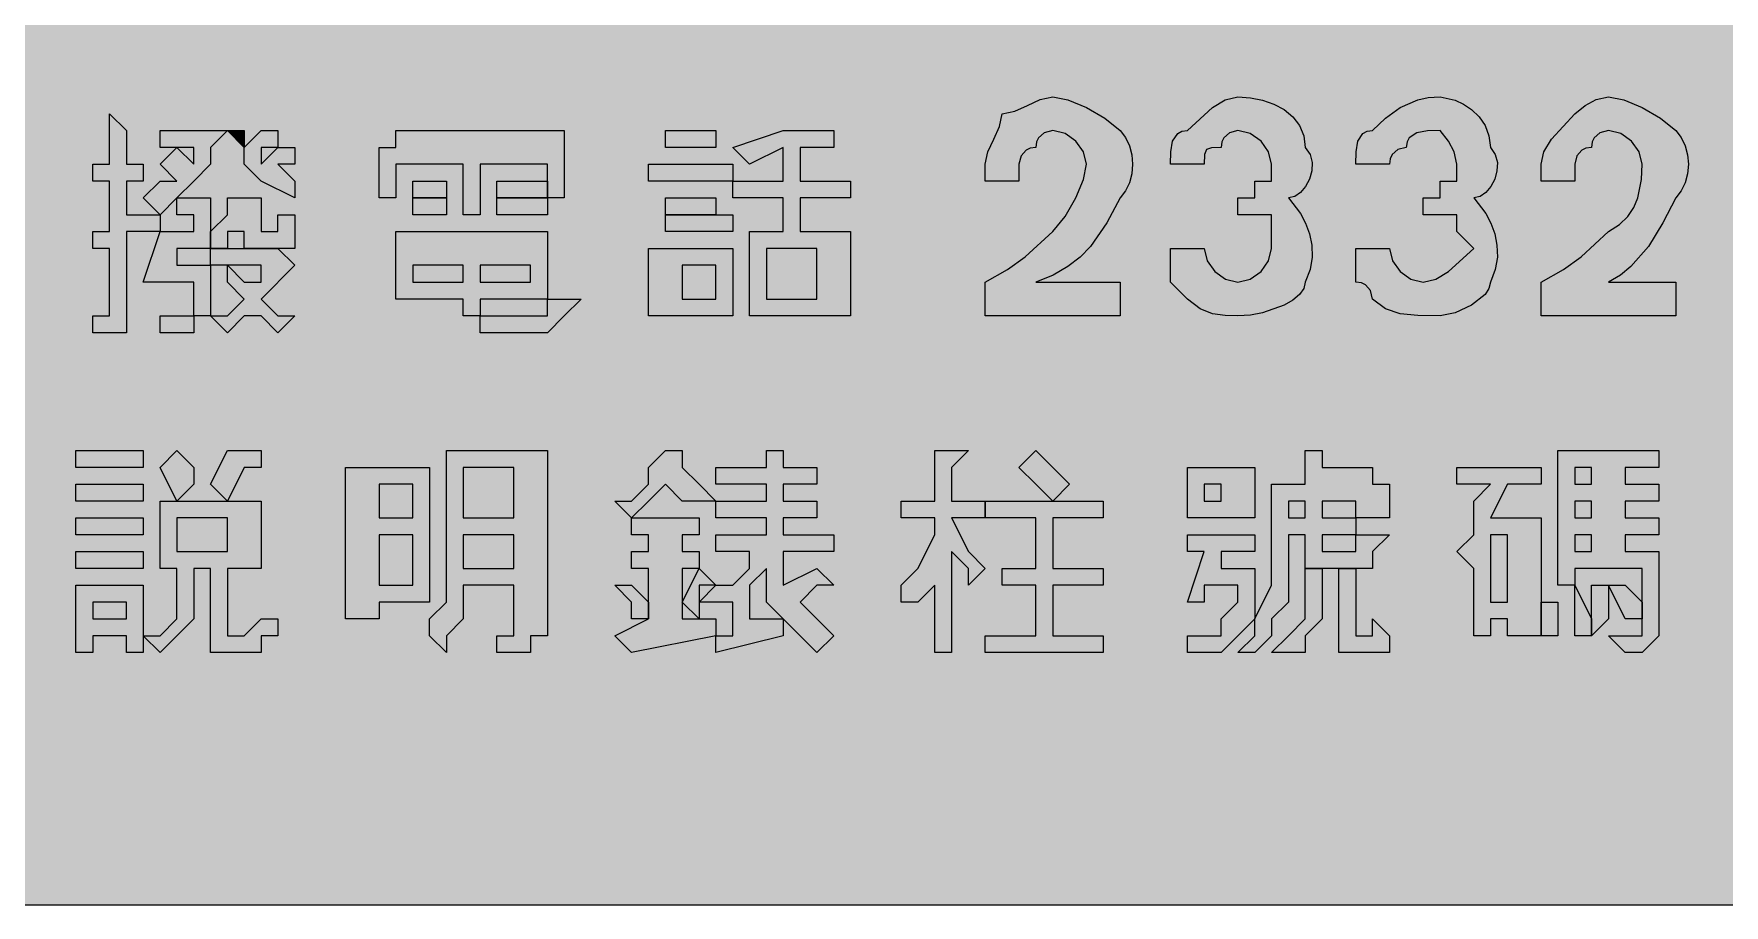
# Model space of a CAD drawing. Header units: metres. Extents: x 10 to 558, y 11 to 259.
# Drawn here: x 244.3 to 364.8, y 11 to 73.1 of the extents above; entities that cross this region are included whole.
import ezdxf

# ---------------------------------------------------------------- set-up
doc = ezdxf.new("R2010")
doc.units = ezdxf.units.M
doc.layers.add('FILL_BLUE_0000FF', color=7, linetype='Continuous', true_color=0x0000ff)
doc.layers.add('FILL_WHITE_FFFFFF', color=7, linetype='Continuous', true_color=0xffffff)

msp = doc.modelspace()

# ---------------------------------------------------------------- hatches: boundary and pattern name
at = {"layer": 'FILL_BLUE_0000FF', "true_color": 0x0000ff}
h = msp.add_hatch(color=7, dxfattribs=at)
h.dxf.hatch_style = 1
h.paths.add_polyline_path([(551.8, 259.39), (552.54, 259.23), (553.8, 258.69), (554.83, 257.92), (555.75, 257.04), (556.54, 256.54), (557.14, 255.95), (557.56, 255.31), (557.85, 254.64), (558.11, 253.33), (558.15, 252.24), (558.15, 18.24), (558.15, 15.84), (557.44, 14.96), (556.95, 14.19), (556.46, 13.65), (556.15, 13.49), (555.75, 13.44), (555.3, 12.65), (554.83, 12.05), (554.34, 11.63), (553.8, 11.34), (552.54, 11.08), (550.95, 11.04), (16.95, 11.04), (13.35, 11.04), (13.3, 11.44), (13.14, 11.75), (12.6, 12.24), (11.83, 12.73), (10.95, 13.44), (10.26, 14.36), (9.9, 15.39), (9.77, 16.65), (9.75, 18.24), (9.75, 252.24), (9.75, 254.64), (9.8, 255.04), (9.94, 255.35), (10.35, 255.84), (10.76, 256.33), (10.9, 256.64), (10.95, 257.04), (11.83, 257.23), (12.6, 257.64), (13.35, 258.24), (14.25, 258.43), (15.15, 258.84), (16.05, 259.25), (16.95, 259.44), (550.95, 259.44), (551.8, 259.39)])
at = {"layer": 'FILL_WHITE_FFFFFF', "true_color": 0xffffff}
h = msp.add_hatch(color=7, dxfattribs=at)
h.dxf.hatch_style = 1
h.paths.add_polyline_path([(312.15, 62.64), (312.15, 63.84), (312.34, 64.74), (312.75, 65.64), (313.16, 66.54), (313.35, 67.44), (314.25, 67.63), (315.15, 68.04), (316.05, 68.45), (316.95, 68.64), (318.04, 68.43), (319.35, 67.89), (320.66, 67.12), (321.75, 66.24), (322.14, 65.74), (322.42, 65.15), (322.59, 64.51), (322.65, 63.84), (322.59, 63.17), (322.42, 62.53), (322.14, 61.94), (321.75, 61.44), (320.81, 59.66), (319.65, 57.99), (318.91, 57.23), (318.04, 56.55), (316.99, 55.94), (315.75, 55.44), (321.75, 55.44), (321.75, 53.04), (312.15, 53.04), (312.15, 55.44), (313.74, 56.34), (315, 57.24), (316.95, 59.04), (317.83, 60.13), (318.6, 61.44), (319.14, 62.75), (319.35, 63.84), (319.14, 64.72), (318.6, 65.49), (317.83, 66.03), (316.95, 66.24), (316.35, 66.09), (315.94, 65.73), (315.8, 65.44), (315.75, 65.04), (315.35, 64.99), (315.06, 64.85), (314.7, 64.44), (314.55, 63.84), (314.55, 62.64), (312.15, 62.64)])
h = msp.add_hatch(color=7, dxfattribs=at)
h.dxf.hatch_style = 1
h.paths.add_polyline_path([(332.55, 59.04), (332.55, 60.24), (331.35, 60.24), (330.15, 60.24), (330.15, 61.44), (331.35, 61.44), (331.35, 62.64), (332.55, 62.64), (332.55, 63.84), (332.34, 64.72), (331.8, 65.49), (331.03, 66.03), (330.15, 66.24), (329.55, 66.09), (329.14, 65.73), (329, 65.44), (328.95, 65.04), (328.26, 65.02), (327.9, 64.89), (327.77, 64.53), (327.75, 63.84), (325.35, 63.84), (325.37, 64.72), (325.5, 65.49), (325.86, 66.03), (326.15, 66.19), (326.55, 66.24), (328.35, 67.89), (329.25, 68.43), (330.15, 68.64), (331.05, 68.58), (331.91, 68.41), (332.72, 68.13), (333.45, 67.74), (334.06, 67.23), (334.54, 66.61), (334.84, 65.88), (334.95, 65.04), (335.29, 64.54), (335.44, 63.97), (335.41, 63.37), (335.25, 62.79), (334.97, 62.26), (334.61, 61.83), (334.2, 61.55), (333.75, 61.44), (334.61, 60.33), (334.97, 59.65), (335.25, 58.89), (335.41, 58.08), (335.44, 57.22), (335.29, 56.34), (334.95, 55.44), (334.84, 54.99), (334.54, 54.56), (334.06, 54.15), (333.45, 53.79), (331.91, 53.25), (331.05, 53.09), (330.15, 53.04), (329.25, 53.06), (328.35, 53.19), (327.45, 53.55), (326.55, 54.24), (325.35, 55.44), (325.35, 57.84), (327.75, 57.84), (327.96, 56.96), (328.5, 56.19), (329.27, 55.65), (330.15, 55.44), (331.03, 55.65), (331.8, 56.19), (332.34, 56.96), (332.55, 57.84), (332.55, 59.04)])
h = msp.add_hatch(color=7, dxfattribs=at)
h.dxf.hatch_style = 1
h.paths.add_polyline_path([(345.75, 59.04), (345.75, 60.24), (344.55, 60.24), (343.35, 60.24), (343.35, 61.44), (344.55, 61.44), (344.55, 62.64), (345.75, 62.64), (345.75, 63.84), (345.56, 64.72), (345.15, 65.49), (344.55, 66.24), (343.67, 66.22), (342.9, 66.09), (342.36, 65.73), (342.2, 65.44), (342.15, 65.04), (341.55, 64.89), (341.14, 64.53), (341, 64.24), (340.95, 63.84), (338.55, 63.84), (338.57, 64.72), (338.7, 65.49), (339.06, 66.03), (339.35, 66.19), (339.75, 66.24), (340.67, 67.12), (341.7, 67.89), (342.96, 68.43), (343.7, 68.59), (344.55, 68.64), (345.62, 68.41), (346.22, 68.13), (346.8, 67.74), (347.33, 67.23), (347.76, 66.61), (348.04, 65.88), (348.15, 65.04), (348.49, 64.54), (348.64, 63.97), (348.61, 63.37), (348.45, 62.79), (348.17, 62.26), (347.81, 61.83), (347.4, 61.55), (346.95, 61.44), (347.81, 60.33), (348.17, 59.65), (348.45, 58.89), (348.61, 58.08), (348.64, 57.22), (348.49, 56.34), (348.15, 55.44), (348.04, 54.99), (347.76, 54.56), (346.8, 53.79), (345.62, 53.25), (344.55, 53.04), (342.96, 53.06), (341.7, 53.19), (340.67, 53.55), (339.75, 54.24), (339.6, 54.84), (339.24, 55.25), (338.95, 55.39), (338.55, 55.44), (338.55, 57.84), (340.95, 57.84), (341.16, 56.96), (341.7, 56.19), (342.47, 55.65), (343.35, 55.44), (344.25, 55.65), (345.15, 56.19), (346.95, 57.84), (345.75, 59.04)])
h = msp.add_hatch(color=7, dxfattribs=at)
h.dxf.hatch_style = 1
h.paths.add_polyline_path([(351.75, 62.64), (351.75, 63.84), (351.96, 64.74), (352.5, 65.64), (354.15, 67.44), (354.9, 68.04), (355.67, 68.45), (356.55, 68.64), (357.64, 68.43), (358.95, 67.89), (360.26, 67.12), (361.35, 66.24), (361.74, 65.74), (362.02, 65.15), (362.19, 64.51), (362.25, 63.84), (362.19, 63.17), (362.02, 62.53), (361.74, 61.94), (361.35, 61.44), (360.43, 59.66), (359.4, 57.99), (358.14, 56.55), (357.4, 55.94), (356.55, 55.44), (361.35, 55.44), (361.35, 53.04), (351.75, 53.04), (351.75, 55.44), (353.34, 56.34), (354.6, 57.24), (356.55, 59.04), (357.34, 59.54), (357.94, 60.13), (358.36, 60.77), (358.65, 61.44), (358.91, 62.75), (358.95, 63.84), (358.74, 64.72), (358.2, 65.49), (357.43, 66.03), (356.55, 66.24), (355.95, 66.09), (355.54, 65.73), (355.4, 65.44), (355.35, 65.04), (354.95, 64.99), (354.66, 64.85), (354.3, 64.44), (354.15, 63.84), (354.15, 62.64), (351.75, 62.64)])
h = msp.add_hatch(color=7, dxfattribs=at)
h.dxf.hatch_style = 1
h.paths.add_polyline_path([(249.75, 59.04), (249.75, 62.64), (248.55, 62.64), (248.55, 63.84), (249.75, 63.84), (249.75, 67.44), (250.95, 66.24), (250.95, 63.84), (252.15, 63.84), (252.15, 62.64), (250.95, 62.64), (250.95, 60.24), (253.35, 60.24), (253.35, 59.04), (250.95, 59.04), (250.95, 54.24), (250.95, 53.04), (250.95, 51.84), (249.75, 51.84), (248.55, 51.84), (248.55, 53.04), (249.75, 53.04), (249.75, 54.24), (249.75, 57.84), (248.55, 57.84), (248.55, 59.04), (249.75, 59.04)])
h = msp.add_hatch(color=7, dxfattribs=at)
h.dxf.hatch_style = 1
h.paths.add_polyline_path([(258.15, 66.24), (256.95, 65.04), (256.95, 63.84), (255.75, 62.64), (254.55, 61.44), (253.35, 60.24), (252.15, 61.44), (253.35, 62.64), (254.55, 62.64), (253.35, 63.84), (254.55, 65.04), (253.35, 65.04), (253.35, 66.24), (256.95, 66.24), (258.15, 66.24)])
h.paths.add_polyline_path([(255.75, 63.84), (255.75, 65.04), (254.55, 65.04), (255.75, 63.84)], flags=16)
h = msp.add_hatch(color=7, dxfattribs=at)
h.dxf.hatch_style = 1
h.paths.add_polyline_path([(259.35, 65.04), (258.15, 66.24), (259.35, 66.24), (259.35, 65.04)])
h = msp.add_hatch(color=7, dxfattribs=at)
h.dxf.hatch_style = 1
h.paths.add_polyline_path([(261.75, 63.84), (262.95, 62.64), (262.95, 61.44), (260.55, 62.64), (259.35, 63.84), (259.35, 65.04), (260.55, 66.24), (261.75, 66.24), (261.75, 65.04), (262.95, 65.04), (262.95, 63.84), (261.75, 63.84)])
h.paths.add_polyline_path([(260.55, 65.04), (260.55, 63.84), (261.75, 65.04), (260.55, 65.04)], flags=16)
h = msp.add_hatch(color=7, dxfattribs=at)
h.dxf.hatch_style = 1
h.paths.add_polyline_path([(282.15, 66.24), (282.15, 65.04), (282.15, 61.44), (280.95, 61.44), (280.95, 63.84), (276.15, 63.84), (276.15, 60.24), (274.95, 60.24), (274.95, 63.84), (270.15, 63.84), (270.15, 61.44), (268.95, 61.44), (268.95, 65.04), (270.15, 65.04), (270.15, 66.24), (282.15, 66.24)])
h = msp.add_hatch(color=7, dxfattribs=at)
h.dxf.hatch_style = 1
h.paths.add_polyline_path([(292.95, 66.24), (292.95, 65.04), (289.35, 65.04), (289.35, 66.24), (292.95, 66.24)])
h = msp.add_hatch(color=7, dxfattribs=at)
h.dxf.hatch_style = 1
h.paths.add_polyline_path([(301.35, 66.24), (301.35, 65.04), (300.15, 65.04), (298.95, 65.04), (298.95, 62.64), (302.55, 62.64), (302.55, 61.44), (298.95, 61.44), (298.95, 59.04), (302.55, 59.04), (302.55, 53.04), (300.15, 53.04), (296.55, 53.04), (295.35, 53.04), (295.35, 59.04), (297.75, 59.04), (297.75, 61.44), (294.15, 61.44), (294.15, 62.64), (297.75, 62.64), (297.75, 65.04), (295.35, 63.84), (294.15, 65.04), (297.75, 66.24), (301.35, 66.24)])
h.paths.add_polyline_path([(300.15, 57.84), (296.55, 57.84), (296.55, 54.24), (300.15, 54.24), (300.15, 57.84)], flags=16)
h = msp.add_hatch(color=7, dxfattribs=at)
h.dxf.hatch_style = 1
h.paths.add_polyline_path([(294.15, 63.84), (294.15, 62.64), (288.15, 62.64), (288.15, 63.84), (294.15, 63.84)])
h = msp.add_hatch(color=7, dxfattribs=at)
h.dxf.hatch_style = 1
h.paths.add_polyline_path([(273.75, 62.64), (273.75, 61.44), (271.35, 61.44), (271.35, 62.64), (273.75, 62.64)])
h = msp.add_hatch(color=7, dxfattribs=at)
h.dxf.hatch_style = 1
h.paths.add_polyline_path([(280.95, 62.64), (280.95, 61.44), (277.35, 61.44), (277.35, 62.64), (280.95, 62.64)])
h = msp.add_hatch(color=7, dxfattribs=at)
h.dxf.hatch_style = 1
h.paths.add_polyline_path([(252.15, 55.44), (253.35, 59.04), (255.75, 59.04), (255.75, 60.24), (254.55, 60.24), (254.55, 61.44), (256.95, 61.44), (256.95, 57.84), (254.55, 57.84), (254.55, 56.64), (256.95, 56.64), (256.95, 54.24), (256.95, 53.04), (255.75, 53.04), (255.75, 54.24), (255.75, 55.44), (253.35, 55.44), (252.15, 55.44)])
h = msp.add_hatch(color=7, dxfattribs=at)
h.dxf.hatch_style = 1
h.paths.add_polyline_path([(256.95, 57.84), (256.95, 59.04), (258.15, 60.24), (258.15, 61.44), (259.35, 61.44), (260.55, 61.44), (260.55, 59.04), (261.75, 59.04), (261.75, 60.24), (262.95, 60.24), (262.95, 59.04), (262.95, 57.84), (261.75, 57.84), (260.55, 57.84), (259.35, 57.84), (259.35, 59.04), (258.15, 59.04), (258.15, 57.84), (256.95, 57.84)])
h = msp.add_hatch(color=7, dxfattribs=at)
h.dxf.hatch_style = 1
h.paths.add_polyline_path([(273.75, 61.44), (273.75, 60.24), (271.35, 60.24), (271.35, 61.44), (273.75, 61.44)])
h = msp.add_hatch(color=7, dxfattribs=at)
h.dxf.hatch_style = 1
h.paths.add_polyline_path([(280.95, 61.44), (280.95, 60.24), (277.35, 60.24), (277.35, 61.44), (280.95, 61.44)])
h = msp.add_hatch(color=7, dxfattribs=at)
h.dxf.hatch_style = 1
h.paths.add_polyline_path([(292.95, 61.44), (292.95, 60.24), (289.35, 60.24), (289.35, 61.44), (292.95, 61.44)])
h = msp.add_hatch(color=7, dxfattribs=at)
h.dxf.hatch_style = 1
h.paths.add_polyline_path([(294.15, 60.24), (294.15, 59.04), (289.35, 59.04), (289.35, 60.24), (294.15, 60.24)])
h = msp.add_hatch(color=7, dxfattribs=at)
h.dxf.hatch_style = 1
h.paths.add_polyline_path([(270.15, 59.04), (280.95, 59.04), (280.95, 54.24), (276.15, 54.24), (276.15, 53.04), (274.95, 53.04), (274.95, 54.24), (270.15, 54.24), (270.15, 59.04)])
h.paths.add_polyline_path([(276.15, 56.64), (276.15, 55.44), (279.75, 55.44), (279.75, 56.64), (276.15, 56.64)], flags=16)
h.paths.add_polyline_path([(274.95, 56.64), (271.35, 56.64), (271.35, 55.44), (274.95, 55.44), (274.95, 56.64)], flags=16)
h = msp.add_hatch(color=7, dxfattribs=at)
h.dxf.hatch_style = 1
h.paths.add_polyline_path([(256.95, 57.84), (261.75, 57.84), (262.95, 56.64), (260.55, 54.24), (261.75, 53.04), (262.95, 53.04), (261.75, 51.84), (260.55, 53.04), (259.35, 53.04), (258.15, 51.84), (256.95, 53.04), (258.15, 53.04), (259.35, 54.24), (258.15, 55.44), (258.15, 56.64), (256.95, 56.64), (256.95, 57.84)])
h.paths.add_polyline_path([(259.35, 55.44), (260.55, 55.44), (260.55, 56.64), (258.15, 56.64), (259.35, 55.44)], flags=16)
h = msp.add_hatch(color=7, dxfattribs=at)
h.dxf.hatch_style = 1
h.paths.add_polyline_path([(294.15, 57.84), (294.15, 53.04), (292.95, 53.04), (290.55, 53.04), (288.15, 53.04), (288.15, 57.84), (294.15, 57.84)])
h.paths.add_polyline_path([(292.95, 56.64), (290.55, 56.64), (290.55, 54.24), (292.95, 54.24), (292.95, 56.64)], flags=16)
h = msp.add_hatch(color=7, dxfattribs=at)
h.dxf.hatch_style = 1
h.paths.add_polyline_path([(276.15, 53.04), (277.35, 53.04), (280.95, 53.04), (280.95, 54.24), (282.15, 54.24), (283.35, 54.24), (282.15, 53.04), (280.95, 51.84), (276.15, 51.84), (276.15, 53.04)])
h = msp.add_hatch(color=7, dxfattribs=at)
h.dxf.hatch_style = 1
h.paths.add_polyline_path([(253.35, 53.04), (254.55, 53.04), (255.75, 53.04), (255.75, 51.84), (253.35, 51.84), (253.35, 53.04)])
h = msp.add_hatch(color=7, dxfattribs=at)
h.dxf.hatch_style = 1
h.paths.add_polyline_path([(252.15, 43.44), (252.15, 42.24), (247.35, 42.24), (247.35, 43.44), (252.15, 43.44)])
h = msp.add_hatch(color=7, dxfattribs=at)
h.dxf.hatch_style = 1
h.paths.add_polyline_path([(253.35, 42.24), (254.55, 43.44), (255.75, 42.24), (255.75, 41.04), (254.55, 39.84), (253.35, 42.24)])
h = msp.add_hatch(color=7, dxfattribs=at)
h.dxf.hatch_style = 1
h.paths.add_polyline_path([(258.15, 43.44), (259.35, 43.44), (260.55, 43.44), (260.55, 42.24), (259.35, 42.24), (258.15, 39.84), (256.95, 41.04), (258.15, 43.44)])
h = msp.add_hatch(color=7, dxfattribs=at)
h.dxf.hatch_style = 1
h.paths.add_polyline_path([(280.95, 30.24), (279.75, 30.24), (279.75, 29.04), (278.55, 29.04), (277.35, 29.04), (277.35, 30.24), (278.55, 30.24), (278.55, 31.44), (278.55, 33.84), (274.95, 33.84), (274.95, 32.64), (274.95, 31.44), (273.75, 30.24), (273.75, 29.04), (272.55, 30.24), (272.55, 31.44), (273.75, 32.64), (273.75, 33.84), (273.75, 35.04), (273.75, 43.44), (280.95, 43.44), (280.95, 31.44), (280.95, 30.24)])
h.paths.add_polyline_path([(274.95, 42.24), (274.95, 38.64), (278.55, 38.64), (278.55, 42.24), (274.95, 42.24)], flags=16)
h.paths.add_polyline_path([(278.55, 37.44), (274.95, 37.44), (274.95, 35.04), (278.55, 35.04), (278.55, 37.44)], flags=16)
h = msp.add_hatch(color=7, dxfattribs=at)
h.dxf.hatch_style = 1
h.paths.add_polyline_path([(288.15, 41.04), (288.15, 42.24), (289.35, 43.44), (290.55, 43.44), (290.55, 42.24), (291.75, 41.04), (292.95, 39.84), (291.75, 39.84), (290.55, 39.84), (289.35, 41.04), (288.15, 39.84), (286.95, 38.64), (285.75, 39.84), (286.95, 39.84), (288.15, 41.04)])
h = msp.add_hatch(color=7, dxfattribs=at)
h.dxf.hatch_style = 1
h.paths.add_polyline_path([(292.95, 29.04), (292.95, 30.24), (294.15, 30.24), (294.15, 32.64), (292.95, 32.64), (291.75, 32.64), (292.95, 33.84), (294.15, 33.84), (295.35, 35.04), (295.35, 36.24), (292.95, 36.24), (292.95, 37.44), (296.55, 37.44), (296.55, 38.64), (292.95, 38.64), (292.95, 39.84), (296.55, 39.84), (296.55, 41.04), (292.95, 41.04), (292.95, 42.24), (296.55, 42.24), (296.55, 43.44), (297.75, 43.44), (297.75, 42.24), (300.15, 42.24), (300.15, 41.04), (297.75, 41.04), (297.75, 39.84), (300.15, 39.84), (300.15, 38.64), (297.75, 38.64), (297.75, 37.44), (301.35, 37.44), (301.35, 36.24), (297.75, 36.24), (297.75, 35.04), (297.75, 33.84), (300.15, 35.04), (301.35, 33.84), (300.15, 33.84), (298.95, 32.64), (300.15, 31.44), (301.35, 30.24), (300.15, 29.04), (298.95, 30.24), (297.75, 31.44), (297.75, 30.24), (292.95, 29.04)])
h.paths.add_polyline_path([(296.55, 32.64), (296.55, 35.04), (295.35, 33.84), (295.35, 31.44), (297.75, 31.44), (296.55, 32.64)], flags=16)
h = msp.add_hatch(color=7, dxfattribs=at)
h.dxf.hatch_style = 1
h.paths.add_polyline_path([(306.15, 32.64), (306.15, 33.84), (307.35, 35.04), (308.55, 37.44), (308.55, 38.64), (306.15, 38.64), (306.15, 39.84), (308.55, 39.84), (308.55, 43.44), (309.75, 43.44), (310.95, 43.44), (309.75, 42.24), (309.75, 39.84), (312.15, 39.84), (312.15, 38.64), (309.75, 38.64), (310.95, 36.24), (312.15, 35.04), (310.95, 33.84), (310.95, 35.04), (309.75, 36.24), (309.75, 29.04), (308.55, 29.04), (308.55, 33.84), (307.35, 32.64), (306.15, 32.64)])
h = msp.add_hatch(color=7, dxfattribs=at)
h.dxf.hatch_style = 1
h.paths.add_polyline_path([(316.95, 42.24), (318.15, 41.04), (316.95, 39.84), (315.75, 41.04), (314.55, 42.24), (315.75, 43.44), (316.95, 42.24)])
h = msp.add_hatch(color=7, dxfattribs=at)
h.dxf.hatch_style = 1
h.paths.add_polyline_path([(339.75, 35.04), (338.55, 35.04), (336.15, 35.04), (334.95, 35.04), (334.95, 36.24), (334.95, 37.44), (333.75, 37.44), (333.75, 35.04), (333.75, 32.64), (332.55, 31.44), (332.55, 30.24), (331.35, 29.04), (330.15, 29.04), (331.35, 30.24), (331.35, 31.44), (332.55, 33.84), (332.55, 35.04), (332.55, 41.04), (334.95, 41.04), (334.95, 43.44), (336.15, 43.44), (336.15, 42.24), (339.75, 42.24), (339.75, 41.04), (340.95, 41.04), (340.95, 38.64), (338.55, 38.64), (338.55, 37.44), (340.95, 37.44), (339.75, 36.24), (339.75, 35.04)])
h.paths.add_polyline_path([(338.55, 39.84), (336.15, 39.84), (336.15, 38.64), (338.55, 38.64), (338.55, 39.84)], flags=16)
h.paths.add_polyline_path([(336.15, 37.44), (336.15, 36.24), (337.35, 36.24), (338.55, 36.24), (338.55, 37.44), (336.15, 37.44)], flags=16)
h.paths.add_polyline_path([(334.95, 39.84), (333.75, 39.84), (333.75, 38.64), (334.95, 38.64), (334.95, 39.84)], flags=16)
h = msp.add_hatch(color=7, dxfattribs=at)
h.dxf.hatch_style = 1
h.paths.add_polyline_path([(357.75, 41.04), (360.15, 41.04), (360.15, 39.84), (357.75, 39.84), (357.75, 38.64), (360.15, 38.64), (360.15, 37.44), (357.75, 37.44), (357.75, 36.24), (360.15, 36.24), (360.15, 35.04), (360.15, 33.84), (360.15, 32.64), (360.15, 31.44), (360.15, 30.24), (358.95, 29.04), (357.75, 29.04), (356.55, 30.24), (357.75, 30.24), (358.95, 30.24), (358.95, 31.44), (358.95, 32.64), (358.95, 35.04), (354.15, 35.04), (354.15, 33.84), (352.95, 33.84), (352.95, 43.44), (360.15, 43.44), (360.15, 42.24), (357.75, 42.24), (357.75, 41.04)])
h.paths.add_polyline_path([(354.15, 36.24), (355.35, 36.24), (355.35, 37.44), (354.15, 37.44), (354.15, 36.24)], flags=16)
h.paths.add_polyline_path([(354.15, 42.24), (354.15, 41.04), (355.35, 41.04), (355.35, 42.24), (354.15, 42.24)], flags=16)
h.paths.add_polyline_path([(355.35, 39.84), (354.15, 39.84), (354.15, 38.64), (355.35, 38.64), (355.35, 39.84)], flags=16)
h = msp.add_hatch(color=7, dxfattribs=at)
h.dxf.hatch_style = 1
h.paths.add_polyline_path([(271.35, 32.64), (268.95, 32.64), (268.95, 31.44), (266.55, 31.44), (266.55, 42.24), (272.55, 42.24), (272.55, 32.64), (271.35, 32.64)])
h.paths.add_polyline_path([(268.95, 41.04), (268.95, 38.64), (271.35, 38.64), (271.35, 41.04), (268.95, 41.04)], flags=16)
h.paths.add_polyline_path([(271.35, 37.44), (268.95, 37.44), (268.95, 33.84), (271.35, 33.84), (271.35, 37.44)], flags=16)
h = msp.add_hatch(color=7, dxfattribs=at)
h.dxf.hatch_style = 1
h.paths.add_polyline_path([(331.35, 38.64), (326.55, 38.64), (326.55, 42.24), (331.35, 42.24), (331.35, 38.64)])
h.paths.add_polyline_path([(328.95, 41.04), (327.75, 41.04), (327.75, 39.84), (328.95, 39.84), (328.95, 41.04)], flags=16)
h = msp.add_hatch(color=7, dxfattribs=at)
h.dxf.hatch_style = 1
h.paths.add_polyline_path([(351.75, 42.24), (351.75, 41.04), (349.35, 41.04), (348.15, 38.64), (351.75, 38.64), (351.75, 30.24), (349.35, 30.24), (349.35, 31.44), (348.15, 31.44), (348.15, 30.24), (346.95, 30.24), (346.95, 35.04), (345.75, 36.24), (346.95, 37.44), (346.95, 39.84), (348.15, 41.04), (345.75, 41.04), (345.75, 42.24), (351.75, 42.24)])
h.paths.add_polyline_path([(349.35, 37.44), (348.15, 37.44), (348.15, 32.64), (349.35, 32.64), (349.35, 37.44)], flags=16)
h = msp.add_hatch(color=7, dxfattribs=at)
h.dxf.hatch_style = 1
h.paths.add_polyline_path([(252.15, 41.04), (252.15, 39.84), (247.35, 39.84), (247.35, 41.04), (252.15, 41.04)])
h = msp.add_hatch(color=7, dxfattribs=at)
h.dxf.hatch_style = 1
h.paths.add_polyline_path([(260.55, 39.84), (260.55, 35.04), (258.15, 35.04), (258.15, 31.44), (258.15, 30.24), (259.35, 30.24), (260.55, 31.44), (261.75, 31.44), (261.75, 30.24), (260.55, 30.24), (260.55, 29.04), (259.35, 29.04), (258.15, 29.04), (256.95, 29.04), (256.95, 30.24), (256.95, 31.44), (256.95, 35.04), (255.75, 35.04), (255.75, 32.64), (255.75, 31.44), (254.55, 30.24), (253.35, 29.04), (252.15, 30.24), (253.35, 30.24), (254.55, 31.44), (254.55, 32.64), (254.55, 35.04), (253.35, 35.04), (253.35, 39.84), (260.55, 39.84)])
h.paths.add_polyline_path([(258.15, 38.64), (254.55, 38.64), (254.55, 36.24), (258.15, 36.24), (258.15, 38.64)], flags=16)
h = msp.add_hatch(color=7, dxfattribs=at)
h.dxf.hatch_style = 1
h.paths.add_polyline_path([(320.55, 39.84), (320.55, 38.64), (316.95, 38.64), (316.95, 35.04), (320.55, 35.04), (320.55, 33.84), (316.95, 33.84), (316.95, 30.24), (320.55, 30.24), (320.55, 29.04), (312.15, 29.04), (312.15, 30.24), (315.75, 30.24), (315.75, 33.84), (313.35, 33.84), (313.35, 35.04), (315.75, 35.04), (315.75, 38.64), (312.15, 38.64), (312.15, 39.84), (320.55, 39.84)])
h = msp.add_hatch(color=7, dxfattribs=at)
h.dxf.hatch_style = 1
h.paths.add_polyline_path([(252.15, 38.64), (252.15, 37.44), (247.35, 37.44), (247.35, 38.64), (252.15, 38.64)])
h = msp.add_hatch(color=7, dxfattribs=at)
h.dxf.hatch_style = 1
h.paths.add_polyline_path([(290.55, 37.44), (290.55, 36.24), (291.75, 36.24), (291.75, 35.04), (290.55, 35.04), (290.55, 31.44), (292.95, 31.44), (292.95, 30.24), (286.95, 29.04), (285.75, 30.24), (288.15, 31.44), (288.15, 35.04), (286.95, 35.04), (286.95, 36.24), (288.15, 36.24), (288.15, 37.44), (286.95, 37.44), (286.95, 38.64), (291.75, 38.64), (291.75, 37.44), (290.55, 37.44)])
h = msp.add_hatch(color=7, dxfattribs=at)
h.dxf.hatch_style = 1
h.paths.add_polyline_path([(331.35, 37.44), (331.35, 36.24), (328.95, 36.24), (328.95, 35.04), (331.35, 35.04), (331.35, 33.84), (331.35, 32.64), (331.35, 31.44), (330.15, 30.24), (328.95, 29.04), (327.75, 29.04), (326.55, 29.04), (326.55, 30.24), (327.75, 30.24), (328.95, 30.24), (328.95, 31.44), (330.15, 32.64), (330.15, 33.84), (327.75, 33.84), (327.75, 32.64), (326.55, 32.64), (327.75, 36.24), (326.55, 36.24), (326.55, 37.44), (331.35, 37.44)])
h = msp.add_hatch(color=7, dxfattribs=at)
h.dxf.hatch_style = 1
h.paths.add_polyline_path([(252.15, 36.24), (252.15, 35.04), (247.35, 35.04), (247.35, 36.24), (252.15, 36.24)])
h = msp.add_hatch(color=7, dxfattribs=at)
h.dxf.hatch_style = 1
h.paths.add_polyline_path([(291.75, 35.04), (292.95, 33.84), (291.75, 33.84), (291.75, 31.44), (290.55, 32.64), (291.75, 35.04)])
h = msp.add_hatch(color=7, dxfattribs=at)
h.dxf.hatch_style = 1
h.paths.add_polyline_path([(333.75, 30.24), (334.95, 31.44), (334.95, 35.04), (336.15, 35.04), (336.15, 33.84), (336.15, 32.64), (336.15, 31.44), (334.95, 30.24), (334.95, 29.04), (333.75, 29.04), (332.55, 29.04), (333.75, 30.24)])
h = msp.add_hatch(color=7, dxfattribs=at)
h.dxf.hatch_style = 1
h.paths.add_polyline_path([(338.55, 35.04), (338.55, 33.84), (338.55, 30.24), (339.75, 30.24), (339.75, 31.44), (340.95, 30.24), (340.95, 29.04), (339.75, 29.04), (338.55, 29.04), (337.35, 29.04), (337.35, 30.24), (337.35, 35.04), (338.55, 35.04)])
h = msp.add_hatch(color=7, dxfattribs=at)
h.dxf.hatch_style = 1
h.paths.add_polyline_path([(252.15, 33.84), (252.15, 29.04), (250.95, 29.04), (250.95, 30.24), (248.55, 30.24), (248.55, 29.04), (247.35, 29.04), (247.35, 33.84), (252.15, 33.84)])
h.paths.add_polyline_path([(250.95, 32.64), (248.55, 32.64), (248.55, 31.44), (250.95, 31.44), (250.95, 32.64)], flags=16)
h = msp.add_hatch(color=7, dxfattribs=at)
h.dxf.hatch_style = 1
h.paths.add_polyline_path([(288.15, 32.64), (288.15, 31.44), (286.95, 31.44), (286.95, 32.64), (285.75, 33.84), (286.95, 33.84), (288.15, 32.64)])
h = msp.add_hatch(color=7, dxfattribs=at)
h.dxf.hatch_style = 1
h.paths.add_polyline_path([(354.15, 32.64), (354.15, 33.84), (355.35, 31.44), (355.35, 30.24), (354.15, 30.24), (354.15, 32.64)])
h = msp.add_hatch(color=7, dxfattribs=at)
h.dxf.hatch_style = 1
h.paths.add_polyline_path([(355.35, 33.84), (356.55, 33.84), (356.55, 32.64), (356.55, 31.44), (355.35, 30.24), (355.35, 33.84)])
h = msp.add_hatch(color=7, dxfattribs=at)
h.dxf.hatch_style = 1
h.paths.add_polyline_path([(356.55, 33.84), (357.75, 33.84), (358.95, 32.64), (358.95, 31.44), (357.75, 31.44), (356.55, 33.84)])
h = msp.add_hatch(color=7, dxfattribs=at)
h.dxf.hatch_style = 1
h.paths.add_polyline_path([(351.75, 32.64), (352.95, 32.64), (352.95, 31.44), (352.95, 30.24), (351.75, 30.24), (351.75, 32.64)])

# ---------------------------------------------------------------- linework, layer by layer
at = {"layer": 'FILL_BLUE_0000FF', "lineweight": 0, "true_color": 0x0000ff}
msp.add_lwpolyline([(550.95, 11.04), (16.95, 11.04)], dxfattribs=at)
at = {"layer": 'FILL_WHITE_FFFFFF', "lineweight": 0, "true_color": 0xffffff}
for points in [[(312.15, 62.64), (312.15, 63.84), (312.34, 64.74), (312.75, 65.64), (313.16, 66.54), (313.35, 67.44), (314.25, 67.63), (315.15, 68.04), (316.05, 68.45), (316.95, 68.64), (318.04, 68.43), (319.35, 67.89), (320.66, 67.12), (321.75, 66.24), (322.14, 65.74), (322.42, 65.15), (322.59, 64.51), (322.65, 63.84), (322.59, 63.17), (322.42, 62.53), (322.14, 61.94), (321.75, 61.44), (320.81, 59.66), (319.65, 57.99), (318.91, 57.23), (318.04, 56.55), (316.99, 55.94), (315.75, 55.44), (321.75, 55.44), (321.75, 53.04), (312.15, 53.04), (312.15, 55.44), (313.74, 56.34), (315, 57.24), (316.95, 59.04), (317.83, 60.13), (318.6, 61.44), (319.14, 62.75), (319.35, 63.84), (319.14, 64.72), (318.6, 65.49), (317.83, 66.03), (316.95, 66.24), (316.35, 66.09), (315.94, 65.73), (315.8, 65.44), (315.75, 65.04), (315.35, 64.99), (315.06, 64.85), (314.7, 64.44), (314.55, 63.84), (314.55, 62.64)], [(332.55, 59.04), (332.55, 60.24), (331.35, 60.24), (330.15, 60.24), (330.15, 61.44), (331.35, 61.44), (331.35, 62.64), (332.55, 62.64), (332.55, 63.84), (332.34, 64.72), (331.8, 65.49), (331.03, 66.03), (330.15, 66.24), (329.55, 66.09), (329.14, 65.73), (329, 65.44), (328.95, 65.04), (328.26, 65.02), (327.9, 64.89), (327.77, 64.53), (327.75, 63.84), (325.35, 63.84), (325.37, 64.72), (325.5, 65.49), (325.86, 66.03), (326.15, 66.19), (326.55, 66.24), (328.35, 67.89), (329.25, 68.43), (330.15, 68.64), (331.05, 68.58), (331.91, 68.41), (332.72, 68.13), (333.45, 67.74), (334.06, 67.23), (334.54, 66.61), (334.84, 65.88), (334.95, 65.04), (335.29, 64.54), (335.44, 63.97), (335.41, 63.37), (335.25, 62.79), (334.97, 62.26), (334.61, 61.83), (334.2, 61.55), (333.75, 61.44), (334.61, 60.33), (334.97, 59.65), (335.25, 58.89), (335.41, 58.08), (335.44, 57.22), (335.29, 56.34), (334.95, 55.44), (334.84, 54.99), (334.54, 54.56), (334.06, 54.15), (333.45, 53.79), (331.91, 53.25), (331.05, 53.09), (330.15, 53.04), (329.25, 53.06), (328.35, 53.19), (327.45, 53.55), (326.55, 54.24), (325.35, 55.44), (325.35, 57.84), (327.75, 57.84), (327.96, 56.96), (328.5, 56.19), (329.27, 55.65), (330.15, 55.44), (331.03, 55.65), (331.8, 56.19), (332.34, 56.96), (332.55, 57.84)], [(345.75, 59.04), (345.75, 60.24), (344.55, 60.24), (343.35, 60.24), (343.35, 61.44), (344.55, 61.44), (344.55, 62.64), (345.75, 62.64), (345.75, 63.84), (345.56, 64.72), (345.15, 65.49), (344.55, 66.24), (343.67, 66.22), (342.9, 66.09), (342.36, 65.73), (342.2, 65.44), (342.15, 65.04), (341.55, 64.89), (341.14, 64.53), (341, 64.24), (340.95, 63.84), (338.55, 63.84), (338.57, 64.72), (338.7, 65.49), (339.06, 66.03), (339.35, 66.19), (339.75, 66.24), (340.67, 67.12), (341.7, 67.89), (342.96, 68.43), (343.7, 68.59), (344.55, 68.64), (345.62, 68.41), (346.22, 68.13), (346.8, 67.74), (347.33, 67.23), (347.76, 66.61), (348.04, 65.88), (348.15, 65.04), (348.49, 64.54), (348.64, 63.97), (348.61, 63.37), (348.45, 62.79), (348.17, 62.26), (347.81, 61.83), (347.4, 61.55), (346.95, 61.44), (347.81, 60.33), (348.17, 59.65), (348.45, 58.89), (348.61, 58.08), (348.64, 57.22), (348.49, 56.34), (348.15, 55.44), (348.04, 54.99), (347.76, 54.56), (346.8, 53.79), (345.62, 53.25), (344.55, 53.04), (342.96, 53.06), (341.7, 53.19), (340.67, 53.55), (339.75, 54.24), (339.6, 54.84), (339.24, 55.25), (338.95, 55.39), (338.55, 55.44), (338.55, 57.84), (340.95, 57.84), (341.16, 56.96), (341.7, 56.19), (342.47, 55.65), (343.35, 55.44), (344.25, 55.65), (345.15, 56.19), (346.95, 57.84)], [(351.75, 62.64), (351.75, 63.84), (351.96, 64.74), (352.5, 65.64), (354.15, 67.44), (354.9, 68.04), (355.67, 68.45), (356.55, 68.64), (357.64, 68.43), (358.95, 67.89), (360.26, 67.12), (361.35, 66.24), (361.74, 65.74), (362.02, 65.15), (362.19, 64.51), (362.25, 63.84), (362.19, 63.17), (362.02, 62.53), (361.74, 61.94), (361.35, 61.44), (360.43, 59.66), (359.4, 57.99), (358.14, 56.55), (357.4, 55.94), (356.55, 55.44), (361.35, 55.44), (361.35, 53.04), (351.75, 53.04), (351.75, 55.44), (353.34, 56.34), (354.6, 57.24), (356.55, 59.04), (357.34, 59.54), (357.94, 60.13), (358.36, 60.77), (358.65, 61.44), (358.91, 62.75), (358.95, 63.84), (358.74, 64.72), (358.2, 65.49), (357.43, 66.03), (356.55, 66.24), (355.95, 66.09), (355.54, 65.73), (355.4, 65.44), (355.35, 65.04), (354.95, 64.99), (354.66, 64.85), (354.3, 64.44), (354.15, 63.84), (354.15, 62.64)], [(249.75, 59.04), (249.75, 62.64), (248.55, 62.64), (248.55, 63.84), (249.75, 63.84), (249.75, 67.44), (250.95, 66.24), (250.95, 63.84), (252.15, 63.84), (252.15, 62.64), (250.95, 62.64), (250.95, 60.24), (253.35, 60.24), (253.35, 59.04), (250.95, 59.04), (250.95, 54.24), (250.95, 53.04), (250.95, 51.84), (249.75, 51.84), (248.55, 51.84), (248.55, 53.04), (249.75, 53.04), (249.75, 54.24), (249.75, 57.84), (248.55, 57.84), (248.55, 59.04)], [(258.15, 66.24), (256.95, 65.04), (256.95, 63.84), (255.75, 62.64), (254.55, 61.44), (253.35, 60.24), (252.15, 61.44), (253.35, 62.64), (254.55, 62.64), (253.35, 63.84), (254.55, 65.04), (253.35, 65.04), (253.35, 66.24), (256.95, 66.24)], [(259.35, 65.04), (258.15, 66.24), (259.35, 66.24)], [(261.75, 63.84), (262.95, 62.64), (262.95, 61.44), (260.55, 62.64), (259.35, 63.84), (259.35, 65.04), (260.55, 66.24), (261.75, 66.24), (261.75, 65.04), (262.95, 65.04), (262.95, 63.84)], [(282.15, 66.24), (282.15, 65.04), (282.15, 61.44), (280.95, 61.44), (280.95, 63.84), (276.15, 63.84), (276.15, 60.24), (274.95, 60.24), (274.95, 63.84), (270.15, 63.84), (270.15, 61.44), (268.95, 61.44), (268.95, 65.04), (270.15, 65.04), (270.15, 66.24)], [(292.95, 66.24), (292.95, 65.04), (289.35, 65.04), (289.35, 66.24)], [(301.35, 66.24), (301.35, 65.04), (300.15, 65.04), (298.95, 65.04), (298.95, 62.64), (302.55, 62.64), (302.55, 61.44), (298.95, 61.44), (298.95, 59.04), (302.55, 59.04), (302.55, 53.04), (300.15, 53.04), (296.55, 53.04), (295.35, 53.04), (295.35, 59.04), (297.75, 59.04), (297.75, 61.44), (294.15, 61.44), (294.15, 62.64), (297.75, 62.64), (297.75, 65.04), (295.35, 63.84), (294.15, 65.04), (297.75, 66.24)], [(255.75, 63.84), (255.75, 65.04), (254.55, 65.04)], [(260.55, 65.04), (260.55, 63.84), (261.75, 65.04)], [(294.15, 63.84), (294.15, 62.64), (288.15, 62.64), (288.15, 63.84)], [(273.75, 62.64), (273.75, 61.44), (271.35, 61.44), (271.35, 62.64)], [(280.95, 62.64), (280.95, 61.44), (277.35, 61.44), (277.35, 62.64)], [(252.15, 55.44), (253.35, 59.04), (255.75, 59.04), (255.75, 60.24), (254.55, 60.24), (254.55, 61.44), (256.95, 61.44), (256.95, 57.84), (254.55, 57.84), (254.55, 56.64), (256.95, 56.64), (256.95, 54.24), (256.95, 53.04), (255.75, 53.04), (255.75, 54.24), (255.75, 55.44), (253.35, 55.44)], [(256.95, 57.84), (256.95, 59.04), (258.15, 60.24), (258.15, 61.44), (259.35, 61.44), (260.55, 61.44), (260.55, 59.04), (261.75, 59.04), (261.75, 60.24), (262.95, 60.24), (262.95, 59.04), (262.95, 57.84), (261.75, 57.84), (260.55, 57.84), (259.35, 57.84), (259.35, 59.04), (258.15, 59.04), (258.15, 57.84)], [(273.75, 61.44), (273.75, 60.24), (271.35, 60.24), (271.35, 61.44)], [(280.95, 61.44), (280.95, 60.24), (277.35, 60.24), (277.35, 61.44)], [(292.95, 61.44), (292.95, 60.24), (289.35, 60.24), (289.35, 61.44)], [(294.15, 60.24), (294.15, 59.04), (289.35, 59.04), (289.35, 60.24)], [(270.15, 59.04), (280.95, 59.04), (280.95, 54.24), (276.15, 54.24), (276.15, 53.04), (274.95, 53.04), (274.95, 54.24), (270.15, 54.24)], [(256.95, 57.84), (261.75, 57.84), (262.95, 56.64), (260.55, 54.24), (261.75, 53.04), (262.95, 53.04), (261.75, 51.84), (260.55, 53.04), (259.35, 53.04), (258.15, 51.84), (256.95, 53.04), (258.15, 53.04), (259.35, 54.24), (258.15, 55.44), (258.15, 56.64), (256.95, 56.64)], [(294.15, 57.84), (294.15, 53.04), (292.95, 53.04), (290.55, 53.04), (288.15, 53.04), (288.15, 57.84)], [(300.15, 57.84), (296.55, 57.84), (296.55, 54.24), (300.15, 54.24)], [(259.35, 55.44), (260.55, 55.44), (260.55, 56.64), (258.15, 56.64)], [(274.95, 56.64), (271.35, 56.64), (271.35, 55.44), (274.95, 55.44)], [(276.15, 56.64), (276.15, 55.44), (279.75, 55.44), (279.75, 56.64)], [(292.95, 56.64), (290.55, 56.64), (290.55, 54.24), (292.95, 54.24)], [(276.15, 53.04), (277.35, 53.04), (280.95, 53.04), (280.95, 54.24), (282.15, 54.24), (283.35, 54.24), (282.15, 53.04), (280.95, 51.84), (276.15, 51.84)], [(253.35, 53.04), (254.55, 53.04), (255.75, 53.04), (255.75, 51.84), (253.35, 51.84)], [(252.15, 43.44), (252.15, 42.24), (247.35, 42.24), (247.35, 43.44)], [(253.35, 42.24), (254.55, 43.44), (255.75, 42.24), (255.75, 41.04), (254.55, 39.84)], [(258.15, 43.44), (259.35, 43.44), (260.55, 43.44), (260.55, 42.24), (259.35, 42.24), (258.15, 39.84), (256.95, 41.04)], [(280.95, 30.24), (279.75, 30.24), (279.75, 29.04), (278.55, 29.04), (277.35, 29.04), (277.35, 30.24), (278.55, 30.24), (278.55, 31.44), (278.55, 33.84), (274.95, 33.84), (274.95, 32.64), (274.95, 31.44), (273.75, 30.24), (273.75, 29.04), (272.55, 30.24), (272.55, 31.44), (273.75, 32.64), (273.75, 33.84), (273.75, 35.04), (273.75, 43.44), (280.95, 43.44), (280.95, 31.44)], [(288.15, 41.04), (288.15, 42.24), (289.35, 43.44), (290.55, 43.44), (290.55, 42.24), (291.75, 41.04), (292.95, 39.84), (291.75, 39.84), (290.55, 39.84), (289.35, 41.04), (288.15, 39.84), (286.95, 38.64), (285.75, 39.84), (286.95, 39.84)], [(292.95, 29.04), (292.95, 30.24), (294.15, 30.24), (294.15, 32.64), (292.95, 32.64), (291.75, 32.64), (292.95, 33.84), (294.15, 33.84), (295.35, 35.04), (295.35, 36.24), (292.95, 36.24), (292.95, 37.44), (296.55, 37.44), (296.55, 38.64), (292.95, 38.64), (292.95, 39.84), (296.55, 39.84), (296.55, 41.04), (292.95, 41.04), (292.95, 42.24), (296.55, 42.24), (296.55, 43.44), (297.75, 43.44), (297.75, 42.24), (300.15, 42.24), (300.15, 41.04), (297.75, 41.04), (297.75, 39.84), (300.15, 39.84), (300.15, 38.64), (297.75, 38.64), (297.75, 37.44), (301.35, 37.44), (301.35, 36.24), (297.75, 36.24), (297.75, 35.04), (297.75, 33.84), (300.15, 35.04), (301.35, 33.84), (300.15, 33.84), (298.95, 32.64), (300.15, 31.44), (301.35, 30.24), (300.15, 29.04), (298.95, 30.24), (297.75, 31.44), (297.75, 30.24)], [(306.15, 32.64), (306.15, 33.84), (307.35, 35.04), (308.55, 37.44), (308.55, 38.64), (306.15, 38.64), (306.15, 39.84), (308.55, 39.84), (308.55, 43.44), (309.75, 43.44), (310.95, 43.44), (309.75, 42.24), (309.75, 39.84), (312.15, 39.84), (312.15, 38.64), (309.75, 38.64), (310.95, 36.24), (312.15, 35.04), (310.95, 33.84), (310.95, 35.04), (309.75, 36.24), (309.75, 29.04), (308.55, 29.04), (308.55, 33.84), (307.35, 32.64)], [(316.95, 42.24), (318.15, 41.04), (316.95, 39.84), (315.75, 41.04), (314.55, 42.24), (315.75, 43.44)], [(339.75, 35.04), (338.55, 35.04), (336.15, 35.04), (334.95, 35.04), (334.95, 36.24), (334.95, 37.44), (333.75, 37.44), (333.75, 35.04), (333.75, 32.64), (332.55, 31.44), (332.55, 30.24), (331.35, 29.04), (330.15, 29.04), (331.35, 30.24), (331.35, 31.44), (332.55, 33.84), (332.55, 35.04), (332.55, 41.04), (334.95, 41.04), (334.95, 43.44), (336.15, 43.44), (336.15, 42.24), (339.75, 42.24), (339.75, 41.04), (340.95, 41.04), (340.95, 38.64), (338.55, 38.64), (338.55, 37.44), (340.95, 37.44), (339.75, 36.24)], [(357.75, 41.04), (360.15, 41.04), (360.15, 39.84), (357.75, 39.84), (357.75, 38.64), (360.15, 38.64), (360.15, 37.44), (357.75, 37.44), (357.75, 36.24), (360.15, 36.24), (360.15, 35.04), (360.15, 33.84), (360.15, 32.64), (360.15, 31.44), (360.15, 30.24), (358.95, 29.04), (357.75, 29.04), (356.55, 30.24), (357.75, 30.24), (358.95, 30.24), (358.95, 31.44), (358.95, 32.64), (358.95, 35.04), (354.15, 35.04), (354.15, 33.84), (352.95, 33.84), (352.95, 43.44), (360.15, 43.44), (360.15, 42.24), (357.75, 42.24)], [(271.35, 32.64), (268.95, 32.64), (268.95, 31.44), (266.55, 31.44), (266.55, 42.24), (272.55, 42.24), (272.55, 32.64)], [(274.95, 42.24), (274.95, 38.64), (278.55, 38.64), (278.55, 42.24)], [(331.35, 38.64), (326.55, 38.64), (326.55, 42.24), (331.35, 42.24)], [(351.75, 42.24), (351.75, 41.04), (349.35, 41.04), (348.15, 38.64), (351.75, 38.64), (351.75, 30.24), (349.35, 30.24), (349.35, 31.44), (348.15, 31.44), (348.15, 30.24), (346.95, 30.24), (346.95, 35.04), (345.75, 36.24), (346.95, 37.44), (346.95, 39.84), (348.15, 41.04), (345.75, 41.04), (345.75, 42.24)], [(354.15, 42.24), (354.15, 41.04), (355.35, 41.04), (355.35, 42.24)], [(252.15, 41.04), (252.15, 39.84), (247.35, 39.84), (247.35, 41.04)], [(268.95, 41.04), (268.95, 38.64), (271.35, 38.64), (271.35, 41.04)], [(328.95, 41.04), (327.75, 41.04), (327.75, 39.84), (328.95, 39.84)], [(260.55, 39.84), (260.55, 35.04), (258.15, 35.04), (258.15, 31.44), (258.15, 30.24), (259.35, 30.24), (260.55, 31.44), (261.75, 31.44), (261.75, 30.24), (260.55, 30.24), (260.55, 29.04), (259.35, 29.04), (258.15, 29.04), (256.95, 29.04), (256.95, 30.24), (256.95, 31.44), (256.95, 35.04), (255.75, 35.04), (255.75, 32.64), (255.75, 31.44), (254.55, 30.24), (253.35, 29.04), (252.15, 30.24), (253.35, 30.24), (254.55, 31.44), (254.55, 32.64), (254.55, 35.04), (253.35, 35.04), (253.35, 39.84)], [(320.55, 39.84), (320.55, 38.64), (316.95, 38.64), (316.95, 35.04), (320.55, 35.04), (320.55, 33.84), (316.95, 33.84), (316.95, 30.24), (320.55, 30.24), (320.55, 29.04), (312.15, 29.04), (312.15, 30.24), (315.75, 30.24), (315.75, 33.84), (313.35, 33.84), (313.35, 35.04), (315.75, 35.04), (315.75, 38.64), (312.15, 38.64), (312.15, 39.84)], [(334.95, 39.84), (333.75, 39.84), (333.75, 38.64), (334.95, 38.64)], [(338.55, 39.84), (336.15, 39.84), (336.15, 38.64), (338.55, 38.64)], [(355.35, 39.84), (354.15, 39.84), (354.15, 38.64), (355.35, 38.64)], [(252.15, 38.64), (252.15, 37.44), (247.35, 37.44), (247.35, 38.64)], [(258.15, 38.64), (254.55, 38.64), (254.55, 36.24), (258.15, 36.24)], [(290.55, 37.44), (290.55, 36.24), (291.75, 36.24), (291.75, 35.04), (290.55, 35.04), (290.55, 31.44), (292.95, 31.44), (292.95, 30.24), (286.95, 29.04), (285.75, 30.24), (288.15, 31.44), (288.15, 35.04), (286.95, 35.04), (286.95, 36.24), (288.15, 36.24), (288.15, 37.44), (286.95, 37.44), (286.95, 38.64), (291.75, 38.64), (291.75, 37.44)], [(271.35, 37.44), (268.95, 37.44), (268.95, 33.84), (271.35, 33.84)], [(278.55, 37.44), (274.95, 37.44), (274.95, 35.04), (278.55, 35.04)], [(331.35, 37.44), (331.35, 36.24), (328.95, 36.24), (328.95, 35.04), (331.35, 35.04), (331.35, 33.84), (331.35, 32.64), (331.35, 31.44), (330.15, 30.24), (328.95, 29.04), (327.75, 29.04), (326.55, 29.04), (326.55, 30.24), (327.75, 30.24), (328.95, 30.24), (328.95, 31.44), (330.15, 32.64), (330.15, 33.84), (327.75, 33.84), (327.75, 32.64), (326.55, 32.64), (327.75, 36.24), (326.55, 36.24), (326.55, 37.44)], [(336.15, 37.44), (336.15, 36.24), (337.35, 36.24), (338.55, 36.24), (338.55, 37.44)], [(349.35, 37.44), (348.15, 37.44), (348.15, 32.64), (349.35, 32.64)], [(354.15, 36.24), (355.35, 36.24), (355.35, 37.44), (354.15, 37.44)], [(252.15, 36.24), (252.15, 35.04), (247.35, 35.04), (247.35, 36.24)], [(291.75, 35.04), (292.95, 33.84), (291.75, 33.84), (291.75, 31.44), (290.55, 32.64)], [(296.55, 32.64), (296.55, 35.04), (295.35, 33.84), (295.35, 31.44), (297.75, 31.44)], [(333.75, 30.24), (334.95, 31.44), (334.95, 35.04), (336.15, 35.04), (336.15, 33.84), (336.15, 32.64), (336.15, 31.44), (334.95, 30.24), (334.95, 29.04), (333.75, 29.04), (332.55, 29.04)], [(338.55, 35.04), (338.55, 33.84), (338.55, 30.24), (339.75, 30.24), (339.75, 31.44), (340.95, 30.24), (340.95, 29.04), (339.75, 29.04), (338.55, 29.04), (337.35, 29.04), (337.35, 30.24), (337.35, 35.04)], [(252.15, 33.84), (252.15, 29.04), (250.95, 29.04), (250.95, 30.24), (248.55, 30.24), (248.55, 29.04), (247.35, 29.04), (247.35, 33.84)], [(288.15, 32.64), (288.15, 31.44), (286.95, 31.44), (286.95, 32.64), (285.75, 33.84), (286.95, 33.84)], [(354.15, 32.64), (354.15, 33.84), (355.35, 31.44), (355.35, 30.24), (354.15, 30.24)], [(355.35, 33.84), (356.55, 33.84), (356.55, 32.64), (356.55, 31.44), (355.35, 30.24)], [(356.55, 33.84), (357.75, 33.84), (358.95, 32.64), (358.95, 31.44), (357.75, 31.44)], [(250.95, 32.64), (248.55, 32.64), (248.55, 31.44), (250.95, 31.44)], [(351.75, 32.64), (352.95, 32.64), (352.95, 31.44), (352.95, 30.24), (351.75, 30.24)]]:
    msp.add_lwpolyline(points, close=True, dxfattribs=at)

doc.saveas('drawing.dxf')
